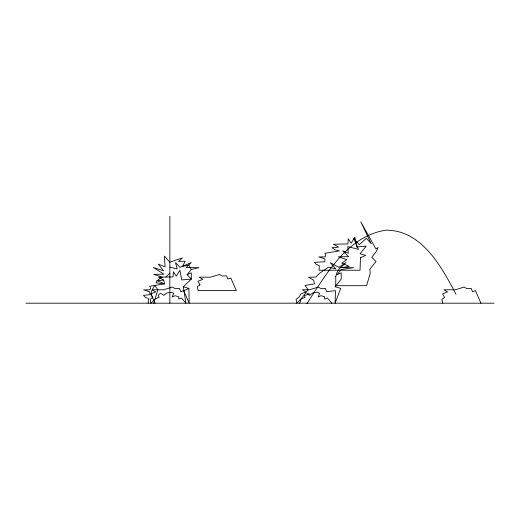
<?xml version="1.0" encoding="UTF-8"?>
<svg xmlns="http://www.w3.org/2000/svg" width="520" height="520" viewBox="0 0 520 520"><rect width="100%" height="100%" fill="white"/><g stroke="black" fill="none" stroke-linecap="round" stroke-linejoin="round"><path stroke-width="0.78" d="M148.213 303.192L148.434 298.617L145.106 297.122L143.52 295.315L149.734 294.73L149.734 291.798L143.591 289.861L149.734 289.861L150.663 288.405L149.734 286.247L164.554 283.861L163.703 280.118L158.594 277.219L173.076 276.881L173.414 271.765L176.312 276.198L179.888 270.231L181.766 279.942L191.308 279.091L191.308 272.825L187.109 274.709L191.308 279.091L183.3 286.761L185.952 303.192L181.5 298.031L178.769 299.033L178.698 296.667L174.961 295.731L172.159 297.024L173.739 293.286L171.236 292.247L166.699 293L163.898 295.373L161.024 293.501L159.445 293.937L158.438 295.516L159.159 297.31L155.279 298.889L150.943 303.192L150.163 299.273L152.841 297.486L150.833 293.911L152.172 289.776L154.843 285.428L157.872 289.776L153.77 303.192M299.689 303.192L301.197 298.889L308.081 289.776L305.045 285.428L314.476 283.861L313.625 280.118L308.516 277.219L315.757 277.05L319.781 273.163L328.549 267.124L335.822 268.911L330.233 262.632L338.78 267.377L345.995 262.542L340.769 267.572L353.626 267.683L341.231 269.471L337.031 274.709L341.231 272.825L341.231 279.091L335.094 286.761L340.717 288.386L335.094 303.192L335.498 290.667L326.709 291.675L325.37 288.431L321.12 288.659L318.214 287.092L309.498 289.776L302.38 289.776L305.955 291.896L301.034 293.911L298.766 297.486L296.082 299.273L296.861 303.192L301.197 298.889L305.078 297.31L304.356 295.516L309.647 293.937L306.943 293.501L309.816 295.373L312.618 293L317.155 292.247L319.657 293.286L318.078 297.024L320.879 295.731L324.617 296.667L324.688 299.033L327.418 298.031L331.87 303.192M306.885 303.713C326.099 274.177 347.782 235.794 386.1 230.165C421.779 230.178 441.538 266.714 456.001 294.281M187.109 274.709L191.308 269.471L198.939 267.683L186.082 267.572L191.308 262.542L180.089 267.377L175.546 262.632L177.138 268.911L169.858 267.124M165.834 277.05L169.858 273.163M183.697 290.667L188.916 288.386L189.176 303.192L183.697 290.667L180.791 291.675L179.452 288.431L175.201 288.659L172.296 287.092L163.573 289.776L152.172 289.776L155.753 291.896L150.833 293.911L155.064 303.192M163.703 280.118L157.06 280.625L156.032 282.841L164.554 283.861L157.06 280.625L162.214 277.134L153.647 274.333L164.001 274.196L153.374 267.566L163.585 270.745L158.34 264.121L165.1 266.877L164.411 256.113L169.858 262.184L182.494 257.907L178.49 261.495L185.256 261.222L182.468 266.357L188.695 265.057L191.308 269.471M26 303.192L494 303.192M183.3 286.761L188.916 288.386M480.942 303.192L475.462 290.667L472.557 291.675L471.218 288.431L466.966 288.659L464.061 287.092L455.338 289.776L443.937 289.776L447.512 291.896L442.598 293.911L444.606 297.486L441.922 299.273L442.709 303.192M169.858 216.287L169.858 303.192M335.784 276.4L335.731 285.682L366.62 285.682L370.247 273.156L369.844 269.25L375.979 261.579L371.781 257.199L375.979 251.96L378.131 247.546L375.908 248.846L360.796 221.864L371.306 243.847L366.444 238.27L359.294 244.673L353.847 238.602L358.54 249.366L347.776 246.61L348.257 253.233L342.7 250.79L348.673 256.685L338.319 256.822L346.885 259.623L341.731 263.114L349.226 266.351L339.794 267.917L337.123 272.266L335.784 276.4M360.451 257.699L360.054 270.225L319.092 270.225L319.312 265.649L315.985 264.147L314.399 262.346L324.896 261.762L324.896 258.83L318.753 256.893L324.896 256.893L325.825 255.437L324.896 253.279L339.437 250.894L335.199 249.873L331.936 247.656L338.585 247.15L333.469 244.25L347.951 243.912L348.296 238.797L351.195 243.23L354.77 237.263L356.642 246.974L366.184 246.123L360.054 253.792L365.671 255.417L360.451 257.699M199.966 284.869L197.281 286.656L198.061 290.57L236.294 290.57L230.822 278.044L227.91 279.052L226.571 275.808L222.326 276.036L219.414 274.469L210.697 277.154L199.297 277.154L202.872 279.279L197.951 281.288L199.966 284.869"/></g></svg>
